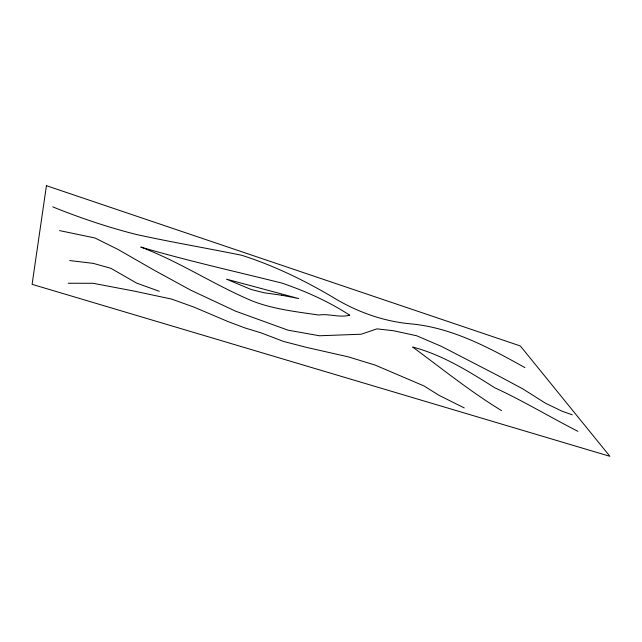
<?xml version="1.0" encoding="UTF-8"?>
<svg xmlns="http://www.w3.org/2000/svg" width="642" height="642" viewBox="0 0 642 642"><rect width="100%" height="100%" fill="white"/><g stroke="black" fill="none" stroke-linecap="round" stroke-linejoin="round"><path stroke-width="0.96" d="M68.172 283.242L93.098 283.282L134.692 291.203L171.663 299.1L193.98 307.125L228.175 321.642L244.867 327.901L261.005 332.845L283.668 341.48L307.173 347.539L348.429 356.888L375.321 365.154L423.913 385.906L439.224 395.432L464.278 407.927M69.681 260.556L93.339 263.38L110.889 268.324L136.666 283.122L159.272 291.275M59.521 230.59L94.928 237.981L117.927 249.409L154.112 270.17L190.602 290.112L235.558 311.153L287.969 330.157L319.411 335.766L361.189 334.225L377.006 328.865L393.426 330.726L416.642 335.758L441.359 346.335L498.577 375.907L522.845 388.908L545.523 403.248L561.919 411.137L572.255 414.828M577.912 431.328C550.066 417.099 523.174 400.881 494.805 387.784C468.949 371.477 442.523 354.865 412.662 347.033C441.921 368.62 470.434 391.66 501.514 410.583M524.907 367.601C489.035 347.619 451.535 327.332 409.893 323.777C383.932 321.289 359.151 312.59 336.665 299.517C306.724 281.461 275.097 265.957 241.745 255.291C206.572 248.085 171.133 242.162 136.08 234.418A190.321 52.973 21.1 0 1 52.692 206.844M46.433 185.69L32.1 284.334L609.9 456.31L520.341 345.966L46.433 185.69M349.649 315.174C339.457 318.007 329.137 313.392 318.761 315.037C296.131 311.691 273.195 309.243 251.76 300.769C213.882 284.695 179.399 261.639 140.775 247.05C187.504 260.845 235.124 271.373 282.352 283.21C305.905 291.388 328.768 301.483 349.649 315.174M281.525 295.2L264.215 292.792L251.15 289.494L226.522 279.182L298.731 298.562L281.525 295.2"/></g></svg>
